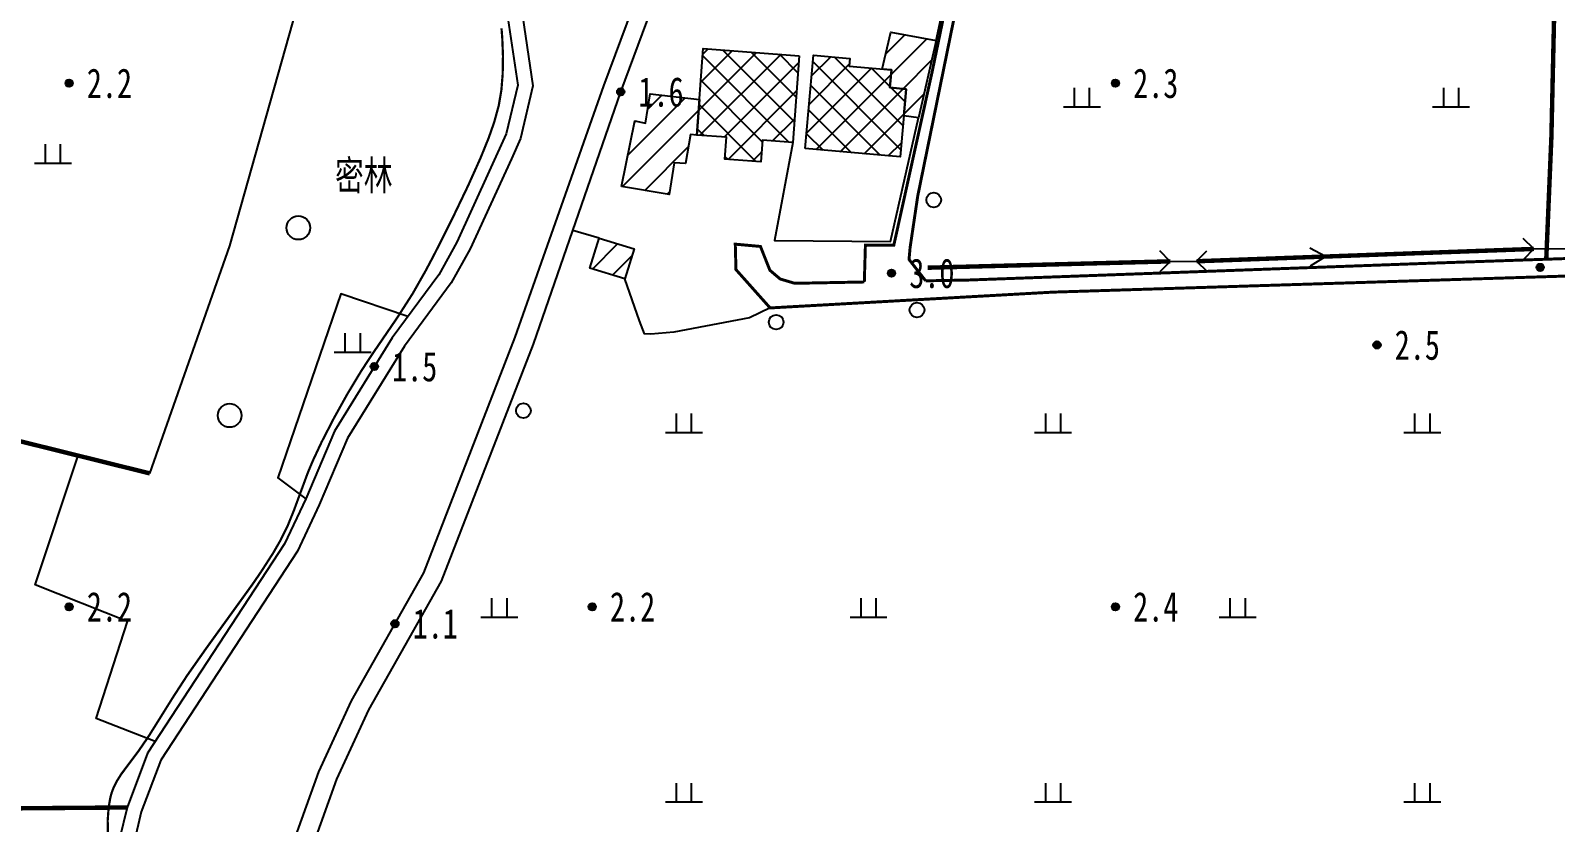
# Model space of a CAD drawing. Header units: metres. Extents: x 494039 to 619385, y 3351420 to 3402703.
# Drawn here: x 588527.7 to 588734.3, y 3393144.3 to 3393251.4 of the extents above; entities that cross this region are included whole.
import ezdxf
from ezdxf.enums import TextEntityAlignment as Align

# ---------------------------------------------------------------- set-up
doc = ezdxf.new("R2010")
doc.units = ezdxf.units.M
for name, pattern in [('2180', [0]), ('2450', [0]), ('4430', [0]), ('8521', [0]), ('8522', [0]), ('9610', [0])]:
    doc.linetypes.add(name, pattern=pattern)
for name, color, linetype in [('210100', 130, 'Continuous'), ('220200', 130, 'Continuous'), ('220900', 130, '2180'), ('261301', 141, 'Continuous'), ('310300', 8, 'Continuous'), ('310500', 8, 'Continuous'), ('380202', 8, '2450'), ('420500', 8, 'Continuous'), ('440300', 8, '4430'), ('510301', 8, 'Continuous'), ('720100', 8, 'Continuous'), ('760201', 8, '8521'), ('760202', 8, '8522'), ('810100', 8, '9610'), ('810302', 8, 'Continuous'), ('810501', 8, 'Continuous')]:
    doc.layers.add(name, color=color, linetype=linetype)
doc.layers.add('710101', color=8, linetype='Continuous', lineweight=0)
pattern_1 = [(45, (0, 0), (-1.767766953, 1.767766953), []), (135, (0, 0), (-1.767766953, -1.767766953), [])]
pattern_2 = [(45, (0, 0), (-1.767766953, 1.767766953), [])]

# ---------------------------------------------------------------- blocks, each defined once
blk = doc.blocks.new('gc170')
at = {"linetype": 'Continuous'}
blk.add_circle((0, 0), 0.5, dxfattribs=at)
blk = doc.blocks.new('gu')
at = {"flags": 128}
for points in [[(3.75, 0), (-3.75, 0)], [(2.71, -0.6), (3.75, 0), (3.75, 0), (2.71, 0.6)]]:
    blk.add_lwpolyline(points, dxfattribs=at)
blk = doc.blocks.new('p_point')
for radius in [0.25, 0.2, 0.15, 0.1, 0.05]:
    blk.add_circle((0, 0), radius)
blk.add_point((0, 0))
blk = doc.blocks.new('vm')
at = {"linetype": 'Continuous'}
for p, q in [((-0.5, 0), (-0.5, 1.3)), ((0.5, 1.3), (0.5, 0)), ((1.25, 0), (-1.25, 0))]:
    blk.add_line(p, q, dxfattribs=at)
blk = doc.blocks.new('v1')
blk.add_circle((0, 0), 0.8)
blk = doc.blocks.new('1-3&1-4')
at = {"layer": '310300', "linetype": 'Continuous'}
h = blk.add_hatch(dxfattribs=at)
h.set_pattern_fill('ANSI31', color=8, scale=20, style=0)
h.set_pattern_definition(pattern_2)
h.paths.add_polyline_path([(588646.013, 3393239.9013), (588646.3276, 3393243.5184), (588644.1329, 3393243.7093), (588644.3412, 3393246.1049), (588643.0689, 3393246.2156), (588644.2523, 3393251.2307), (588650.4001, 3393250.0673), (588648.0019, 3393239.6233)])
h = blk.add_hatch(dxfattribs=at)
h.set_pattern_fill('ANSI31', color=8, scale=20, style=0)
h.set_pattern_definition(pattern_2)
h.paths.add_polyline_path([(588607.7809, 3393230.3324), (588609.5896, 3393239.1962), (588611.0315, 3393238.8957), (588611.6457, 3393242.8785), (588618.3453, 3393242.106), (588617.9856, 3393237.2851), (588617.1077, 3393237.355), (588616.4731, 3393233.4587), (588614.8988, 3393233.5453), (588614.2262, 3393229.2288)])
h = blk.add_hatch(dxfattribs=at)
h.set_pattern_fill('ANSI31', color=8, scale=20, style=0)
h.set_pattern_definition(pattern_2)
h.paths.add_polyline_path([(588604.7491, 3393223.3194), (588609.4812, 3393221.8717), (588608.2394, 3393217.8129), (588603.5073, 3393219.2607)])
at = {"layer": '310500', "linetype": 'Continuous'}
h = blk.add_hatch(dxfattribs=at)
h.set_pattern_fill('ANSI37', color=8, scale=20, style=0)
h.set_pattern_definition(pattern_1)
h.paths.add_polyline_path([(588631.8489, 3393248.0248), (588630.9726, 3393236.2835), (588626.8726, 3393236.5894), (588626.6547, 3393233.67), (588621.7643, 3393234.035), (588621.9846, 3393236.9867), (588617.9856, 3393237.2851), (588618.8594, 3393248.9941)])
h = blk.add_hatch(dxfattribs=at)
h.set_pattern_fill('ANSI37', color=8, scale=20, style=0)
h.set_pattern_definition(pattern_1)
h.paths.add_polyline_path([(588632.673, 3393235.4483), (588633.7728, 3393248.0935), (588638.7073, 3393247.6643), (588638.615, 3393246.603), (588644.3412, 3393246.1049), (588644.1329, 3393243.7093), (588646.3276, 3393243.5184), (588645.5284, 3393234.3301)])
at = {"layer": '210100', "color": 141, "linetype": 'Continuous', "elevation": 1.2, "flags": 128}
for points in [[(588592.7769, 3393264.1554), (588595.7741, 3393243.9704), (588594.0843, 3393236.8213), (588592.8665, 3393234.0827), (588587.2654, 3393221.8946), (588584.7285, 3393217.2951), (588578.3816, 3393208.7209), (588570.689, 3393196.2805), (588566.8525, 3393187.2311), (588563.9062, 3393180.9928), (588545.3799, 3393152.7012), (588542.7465, 3393145.6984), (588541.7378, 3393141.4312)], [(588593.3895, 3393209.929), (588605.4012, 3393243.9459), (588613.1621, 3393264.8553), (588617.7484, 3393280.3205), (588620.9977, 3393296.1505), (588622.0384, 3393299.1847), (588623.6163, 3393302.002), (588629.9657, 3393311.3021), (588631.7672, 3393314.214), (588639.4312, 3393339.0895), (588643.4916, 3393356.7804), (588645.8212, 3393361.5813), (588648.5373, 3393365.9716), (588652.6419, 3393367.3169), (588658.9749, 3393367.7206), (588662.3741, 3393367.4772), (588664.7981, 3393366.7724), (588694.4414, 3393360.4172), (588712.4036, 3393356.211), (588730.0392, 3393354.9474), (588752.3094, 3393354.4497)], [(588834.0033, 3393105.6345), (588799.7694, 3393099.7593), (588787.829, 3393098.5172), (588746.459, 3393092.9102), (588712.6167, 3393087.1696), (588700.0003, 3393087.3927), (588685.8196, 3393088.1271), (588645.7928, 3393083.0794), (588624.1309, 3393078.4461), (588602.572, 3393075.0174), (588582.861, 3393073.261), (588555.941, 3393070.9902), (588549.0307, 3393072.1042), (588545.5136, 3393074.282), (588542.1004, 3393077.6432), (588541.1933, 3393085.6041), (588543.6237, 3393096.1131), (588544.8062, 3393100.886), (588561.1268, 3393135.3902), (588566.7901, 3393151.1275), (588571.1966, 3393160.698), (588581.0009, 3393178.0536), (588593.3895, 3393209.929)]]:
    blk.add_lwpolyline(points, dxfattribs=at)
at = {"layer": '220200', "color": 141, "linetype": 'Continuous', "const_width": 0.6, "flags": 128}
for points in [[(588685.6703, 3393220.2074), (588731.3478, 3393221.8759)], [(588649.2546, 3393219.3335), (588682.1033, 3393220.1922)], [(588510.3715, 3393199.806), (588543.9014, 3393191.4967)], [(588494.009, 3393145.9211), (588540.8193, 3393146.286)]]:
    blk.add_lwpolyline(points, dxfattribs=at)
at = {"layer": '220900', "color": 141, "linetype": 'Continuous'}
for p, q in [((588731.3478, 3393221.8759), (588729.9192, 3393223.2756)), ((588682.1033, 3393220.1922), (588680.6831, 3393221.6004)), ((588685.6703, 3393220.2074), (588687.0785, 3393221.6276)), ((588731.3478, 3393221.8759), (588729.9481, 3393220.4473)), ((588682.1033, 3393220.1922), (588680.6951, 3393218.772)), ((588685.6703, 3393220.2074), (588687.0905, 3393218.7992))]:
    blk.add_line(p, q, dxfattribs=at)
at = {"layer": '220900', "color": 141, "linetype": '2180', "elevation": 3.2975, "flags": 128}
for points in [[(588731.3478, 3393221.8759), (588735.8242, 3393221.9216)], [(588682.1033, 3393220.1922), (588685.6703, 3393220.2074)]]:
    blk.add_lwpolyline(points, dxfattribs=at)
at = {"layer": '310300', "color": 8, "linetype": 'Continuous', "flags": 128}
blk.add_lwpolyline([(588646.013, 3393239.9013), (588646.3276, 3393243.5184), (588644.1329, 3393243.7093), (588644.3412, 3393246.1049), (588643.0689, 3393246.2156), (588644.2523, 3393251.2307), (588650.4001, 3393250.0673), (588648.0019, 3393239.6233)], close=True, dxfattribs=at)
for points, elevation in [([(588607.7809, 3393230.3324), (588609.5896, 3393239.1962), (588611.0315, 3393238.8957), (588611.6457, 3393242.8785), (588618.3453, 3393242.106), (588617.9856, 3393237.2851), (588617.1077, 3393237.355), (588616.4731, 3393233.4587), (588614.8988, 3393233.5453), (588614.2262, 3393229.2288)], 6.2692), ([(588604.7491, 3393223.3194), (588609.4812, 3393221.8717), (588608.2394, 3393217.8129), (588603.5073, 3393219.2607)], 4.6491)]:
    blk.add_lwpolyline(points, close=True, dxfattribs=dict(at, elevation=elevation))
at = {"layer": '310500', "color": 8, "linetype": 'Continuous', "flags": 128}
for points, elevation in [([(588631.8489, 3393248.0248), (588630.9726, 3393236.2835), (588626.8726, 3393236.5894), (588626.6547, 3393233.67), (588621.7643, 3393234.035), (588621.9846, 3393236.9867), (588617.9856, 3393237.2851), (588618.8594, 3393248.9941)], 14.8686), ([(588632.673, 3393235.4483), (588633.7728, 3393248.0935), (588638.7073, 3393247.6643), (588638.615, 3393246.603), (588644.3412, 3393246.1049), (588644.1329, 3393243.7093), (588646.3276, 3393243.5184), (588645.5284, 3393234.3301)], 12.2409)]:
    blk.add_lwpolyline(points, close=True, dxfattribs=dict(at, elevation=elevation))
at = {"layer": '380202', "color": 8, "linetype": '2450', "flags": 128}
for points in [[(588650.4001, 3393250.0673), (588652.1657, 3393258.2899), (588640.5631, 3393260.1972)], [(588630.9726, 3393236.2835), (588628.5065, 3393223.0124), (588644.2377, 3393222.8997), (588648.0019, 3393239.6233)]]:
    blk.add_lwpolyline(points, dxfattribs=at)
at = {"layer": '420500', "color": 8, "linetype": 'Continuous', "const_width": 0.4, "flags": 128}
for points in [[(588648.977, 3393217.5576), (588646.7278, 3393220.4485), (588646.8702, 3393222.0528), (588647.9045, 3393229.0285), (588655.7301, 3393267.3409), (588655.697, 3393269.6876), (588653.5685, 3393274.171), (588648.2512, 3393279.2191)], [(588647.1642, 3393272.479), (588650.9907, 3393269.3151), (588652.9112, 3393266.7544), (588653.7191, 3393264.4577), (588649.8681, 3393245.8999), (588644.6647, 3393222.3754), (588640.8182, 3393222.3857), (588640.6716, 3393217.4013)], [(588648.977, 3393217.5576), (588654.806, 3393217.6673), (588717.7278, 3393219.9576), (588808.8705, 3393223.0831), (588881.0383, 3393225.3981), (588882.8284, 3393226.4077), (588883.728, 3393227.8619), (588884.2629, 3393229.9379)], [(588909.7417, 3393224.0704), (588873.7649, 3393222.869), (588811.5912, 3393220.8768), (588738.6154, 3393218.2948), (588666.1777, 3393216.0274), (588627.9107, 3393213.8907), (588623.2871, 3393219.0785), (588623.1941, 3393222.521), (588626.6013, 3393222.2112), (588627.8858, 3393218.9836), (588629.2749, 3393217.8068), (588631.243, 3393217.2239), (588640.6716, 3393217.4013)]]:
    blk.add_lwpolyline(points, dxfattribs=at)
at = {"layer": '440300', "color": 8, "linetype": '4430', "const_width": 0.6, "flags": 128}
blk.add_lwpolyline([(588735.0888, 3393297.6776), (588733.7274, 3393237.0551), (588733.0301, 3393220.4823)], dxfattribs=at)
at = {"layer": '710101', "color": 8, "linetype": 'Continuous', "const_width": 0.3, "elevation": 2, "flags": 128}
blk.add_lwpolyline([(588591.5318, 3393251.7317), (588591.6316, 3393250.4862), (588591.7308, 3393247.9913), (588591.6903, 3393245.5064), (588591.5129, 3393243.3564), (588591.1604, 3393241.2809), (588590.5527, 3393239.059), (588589.7871, 3393236.8763), (588588.6926, 3393234.1825), (588587.015, 3393230.4489), (588584.7291, 3393225.6878), (588582.3455, 3393220.9723), (588581.2458, 3393218.9015), (588579.5146, 3393215.8507), (588577.3884, 3393212.5344), (588574.0046, 3393207.593), (588572.5565, 3393205.3924), (588570.6498, 3393202.2334), (588568.8535, 3393199.0063), (588567.1604, 3393195.724), (588565.9846, 3393193.2176), (588565.3199, 3393191.6424), (588563.4198, 3393186.4992), (588562.5866, 3393184.4459), (588561.6208, 3393182.4821), (588560.6153, 3393180.7368), (588558.9747, 3393178.187), (588557.8262, 3393176.5153), (588551.5656, 3393167.8586), (588548.9371, 3393164.1217), (588547.0239, 3393161.1739), (588543.7286, 3393155.8999), (588542.3295, 3393153.8669), (588540.0216, 3393150.7877), (588539.3799, 3393149.7574), (588538.9958, 3393148.9798), (588538.7324, 3393148.2702), (588538.5587, 3393147.6432), (588538.3285, 3393146.3489), (588538.198, 3393144.562), (588538.234, 3393139.5115)], dxfattribs=at)
at = {"layer": '760201', "color": 8, "linetype": '8521', "flags": 128}
blk.add_lwpolyline([(588833.9018, 3393108.3314), (588799.4065, 3393102.3885), (588787.5135, 3393101.1513), (588746.0589, 3393095.5329), (588712.4166, 3393089.8262), (588700.0924, 3393090.0441), (588685.7215, 3393090.7884), (588645.3487, 3393085.6971), (588623.6448, 3393081.0548), (588602.2456, 3393077.6515), (588582.6318, 3393075.9037), (588556.0421, 3393073.6608), (588549.9763, 3393074.6386), (588547.1629, 3393076.3807), (588544.6298, 3393078.8753), (588543.8805, 3393085.451), (588546.2035, 3393095.4952), (588547.3174, 3393099.9911), (588563.5794, 3393134.3716), (588569.2474, 3393150.1219), (588573.5602, 3393159.4889), (588583.4045, 3393176.9153), (588595.8615, 3393208.9668)], dxfattribs=at)
at = {"layer": '760202', "color": 8, "linetype": '8522', "flags": 128}
for points in [[(588624.6482, 3393384.9721), (588619.95, 3393384.2146), (588618.9504, 3393383.7962), (588618.1553, 3393382.511), (588617.7791, 3393380.2266), (588617.9232, 3393378.0647), (588620.3373, 3393375.9799), (588627.0004, 3393371.4178), (588628.1824, 3393370.6887), (588629.0145, 3393369.8782), (588629.26, 3393368.838), (588629.5051, 3393359.6541), (588628.3334, 3393347.9403), (588625.1076, 3393332.9059), (588621.9852, 3393324.0267), (588617.6079, 3393315.035), (588615.2343, 3393311.1755), (588612.6442, 3393309.373), (588609.6224, 3393307.8364), (588603.1017, 3393308.315), (588594.9384, 3393308.7729), (588592.3016, 3393307.1456), (588591.1342, 3393305.4981), (588591.2136, 3393300.1174), (588592.5717, 3393298.2407), (588595.3075, 3393295.9561), (588603.2895, 3393291.6114), (588604.3515, 3393290.214), (588604.7041, 3393289.1072), (588604.057, 3393287.5821), (588600.3673, 3393279.9412), (588597.1086, 3393277.0693), (588593.7681, 3393274.5443), (588592.4934, 3393272.963), (588591.8209, 3393271.1574), (588590.6707, 3393265.9445), (588590.7738, 3393263.9552), (588593.7284, 3393244.0571), (588592.1707, 3393237.4666), (588585.4691, 3393222.8012), (588583.0326, 3393218.3837), (588576.7155, 3393209.8497), (588568.8978, 3393197.2071), (588565.017, 3393188.0532), (588562.1476, 3393181.9776), (588543.576, 3393153.6169), (588540.8193, 3393146.286), (588539.8111, 3393142.0209), (588538.1753, 3393137.6998), (588536.3935, 3393133.6155), (588534.6971, 3393127.9984), (588534.0048, 3393124.7229), (588534.6436, 3393122.4013), (588534.8284, 3393120.0644), (588534.1008, 3393115.7735), (588532.991, 3393110.3857), (588531.1465, 3393105.0083), (588529.7702, 3393102.3044), (588527.3841, 3393098.4476), (588524.5688, 3393092.9254)], [(588595.8615, 3393208.9668), (588607.6759, 3393243.1306), (588615.4556, 3393264.0905), (588620.0951, 3393279.7349), (588623.3312, 3393295.5063), (588624.2532, 3393298.1944), (588625.6702, 3393300.7244), (588631.997, 3393309.9928), (588633.9851, 3393313.2063), (588641.7664, 3393338.4626), (588645.7853, 3393355.9724), (588647.9411, 3393360.4152), (588650.128, 3393363.9502), (588653.1024, 3393364.9251), (588658.9654, 3393365.2988), (588661.9457, 3393365.0854), (588664.2068, 3393364.428), (588693.9126, 3393358.0594), (588712.0395, 3393353.8146), (588729.9258, 3393352.5331), (588752.3001, 3393352.033), (588781.328, 3393352.4578), (588797.6416, 3393351.2624), (588803.1957, 3393352.5697), (588830.4149, 3393359.4391), (588832.1446, 3393361.0364), (588833.0727, 3393362.5365), (588833.5716, 3393364.3019), (588833.2942, 3393366.2507), (588832.19, 3393367.8218), (588830.3504, 3393369.4029), (588828.5676, 3393370.3565), (588825.1153, 3393371.0086), (588822.1995, 3393371.3293), (588807.7874, 3393369.1268), (588783.2944, 3393365.0089), (588759.1735, 3393364.3653), (588738.9573, 3393366.4435)]]:
    blk.add_lwpolyline(points, dxfattribs=at)
at = {"layer": '810100', "color": 8, "linetype": '9610', "flags": 128}
for points in [[(588543.9014, 3393191.4967), (588554.728, 3393222.3089), (588566.7689, 3393264.8984)], [(588627.9107, 3393213.8907), (588625.1208, 3393212.569), (588614.8822, 3393210.6098), (588611.7508, 3393210.3251), (588610.909, 3393210.4017), (588610.2194, 3393212.1613), (588608.2394, 3393217.8129)], [(588544.6221, 3393155.2144), (588536.6525, 3393158.3167), (588540.8754, 3393171.4455), (588528.3816, 3393176.4014), (588534.1897, 3393193.9034)]]:
    blk.add_lwpolyline(points, dxfattribs=at)
for points, elevation in [([(588604.7491, 3393223.3194), (588601.1917, 3393224.3801)], 3.4113), ([(588578.8416, 3393212.722), (588569.7698, 3393215.7772), (588561.2248, 3393190.8869), (588565.017, 3393188.0532)], 3.0922)]:
    blk.add_lwpolyline(points, dxfattribs=dict(at, elevation=elevation))
at = {"layer": '261301', "color": 141, "linetype": 'Continuous', "xscale": 2, "yscale": 2, "rotation": 2.091295952227505}
blk.add_blockref('gu', (588695.6423, 3393220.5716, 3.3645), dxfattribs=at)
at = {"layer": '510301', "color": 8, "linetype": 'Continuous', "xscale": 2, "yscale": 2}
for p in [(588650.0753, 3393228.4983, 3.7086), (588628.7346, 3393211.9616, 3.6863), (588647.8026, 3393213.6152, 3.597), (588594.503, 3393199.9851, 3.7309)]:
    blk.add_blockref('gc170', p, dxfattribs=at)
at = {"layer": '720100', "color": 8, "linetype": 'Continuous', "xscale": 2, "yscale": 2, "zscale": 2}
for p in [(588532.968, 3393244.3054, 2.2406), (588674.6776, 3393244.3057, 2.306), (588607.6759, 3393243.1306, 1.6091), (588644.3598, 3393218.585, 3.0476), (588732.2014, 3393219.3788, 2.832), (588710.1049, 3393208.8784, 2.4514), (588574.3085, 3393205.9572, 1.5138), (588532.9678, 3393173.4506, 2.2343), (588603.8226, 3393173.4508, 2.2298), (588674.6774, 3393173.4509, 2.3971), (588577.102, 3393171.1518, 1.1)]:
    blk.add_blockref('p_point', p, dxfattribs=at)
at = {"layer": '810302', "color": 8, "linetype": 'Continuous', "xscale": 2, "yscale": 2}
for p in [(588670.1429, 3393241.0593), (588720.1429, 3393241.0593), (588530.7744, 3393233.447), (588571.3758, 3393207.8585, 3.5384), (588616.2411, 3393196.9937), (588666.2411, 3393196.9937), (588716.2411, 3393196.9937), (588591.2411, 3393171.9937), (588641.2411, 3393171.9937), (588691.2411, 3393171.9937), (588616.2411, 3393146.9937), (588666.2411, 3393146.9937), (588716.2411, 3393146.9937)]:
    blk.add_blockref('vm', p, dxfattribs=at)
at = {"layer": '810501', "color": 8, "linetype": 'Continuous', "xscale": 2, "yscale": 2}
for p in [(588564.0211, 3393224.737, 4.4311), (588554.7077, 3393199.337, 4.4311)]:
    blk.add_blockref('v1', p, dxfattribs=at)
at = {"color": 8, "linetype": 'Continuous', "width": 0.75}
blk.add_text('密林', height=4, dxfattribs=at).set_placement((588572.8775, 3393231.9205), align=Align.MIDDLE)
at = {"layer": '720100', "color": 8, "width": 0.75}
for s, p in [('2.2', (588535.368, 3393244.3054, 2.2406)), ('2.3', (588677.0776, 3393244.3057, 2.306)), ('1.6', (588610.0759, 3393243.1306, 1.6091)), ('3.0', (588646.7598, 3393218.585, 3.0476)), ('2.5', (588712.5049, 3393208.8784, 2.4514)), ('1.5', (588576.7085, 3393205.9572, 1.5138)), ('2.2', (588535.3678, 3393173.4506, 2.2343)), ('2.2', (588606.2226, 3393173.4508, 2.2298)), ('2.4', (588677.0774, 3393173.4509, 2.3971)), ('1.1', (588579.502, 3393171.1518, 1.1))]:
    blk.add_text(s, height=4, dxfattribs=at).set_placement(p, align=Align.MIDDLE_LEFT)

msp = doc.modelspace()

# ---------------------------------------------------------------- block references
msp.add_blockref('1-3&1-4', (0, 0))

doc.saveas('drawing.dxf')
